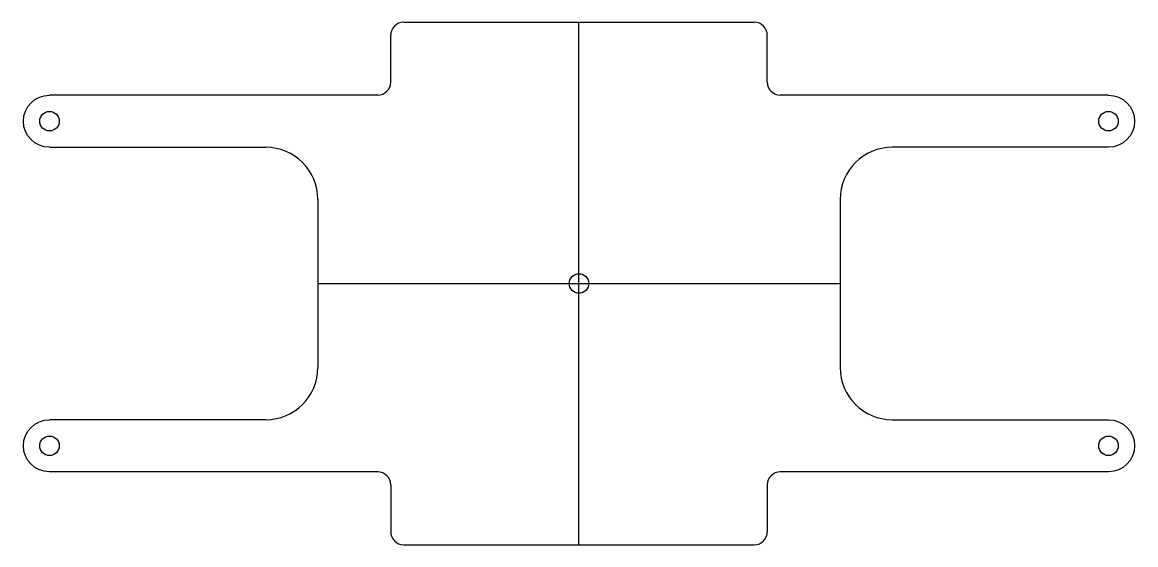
# Model space of a CAD drawing. Header units: millimetres. Extents: x -85 to 85, y -40 to 40.
import ezdxf

# ---------------------------------------------------------------- set-up
doc = ezdxf.new("R2010")
doc.units = ezdxf.units.MM
doc.layers.get('0').update_dxf_attribs({"linetype": 'CONTINUOUS'})

msp = doc.modelspace()

# ---------------------------------------------------------------- linework, layer by layer
for p, q in [((-26.9, 40.08), (26.9, 40.08)), ((0, -40.08), (0, 40.08)), ((-28.9, 30.9), (-28.9, 38.08)), ((28.9, 30.9), (28.9, 38.08)), ((-30.9, 28.9), (-81.27, 28.9)), ((81.27, 28.9), (30.9, 28.9)), ((-81.27, 20.9), (-48.08, 20.9)), ((81.27, 20.9), (48.08, 20.9)), ((-40.08, 12.9), (-40.08, -12.9)), ((40.08, 12.9), (40.08, -12.9)), ((-40.08, 0), (40.08, 0)), ((-48.08, -20.9), (-81.27, -20.9)), ((48.08, -20.9), (81.27, -20.9)), ((-30.9, -28.9), (-81.27, -28.9)), ((81.27, -28.9), (30.9, -28.9)), ((-28.9, -30.9), (-28.9, -38.08)), ((28.9, -30.9), (28.9, -38.08)), ((-26.9, -40.08), (26.9, -40.08))]:
    msp.add_line(p, q)
for centre in [(-81.27, 24.9), (81.27, 24.9), (0, 0), (-81.27, -24.9), (81.27, -24.9)]:
    msp.add_circle(centre, 1.5)
for centre, radius, start, end in [((-26.9, 38.08), 2, 90, 180), ((26.9, 38.08), 2, 0, 90), ((-30.9, 30.9), 2, -90, 0), ((30.9, 30.9), 2, 180, 270), ((-48.08, 12.9), 8, 0, 90), ((48.08, 12.9), 8, 90, 180), ((-48.08, -12.9), 8, 270, 360), ((48.08, -12.9), 8, 180, 270), ((-30.9, -30.9), 2, 0, 90), ((30.9, -30.9), 2, 90, 180), ((-26.9, -38.08), 2, 180, 270), ((26.9, -38.08), 2, 270, 360)]:
    msp.add_arc(centre, radius, start, end)
at = {"extrusion": (0, 0, -1)}
for centre, start, end in [((81.27, 24.9), -90, 90), ((-81.27, 24.9), 90, 270), ((81.27, -24.9), -90, 90), ((-81.27, -24.9), 90, 270)]:
    msp.add_arc(centre, 4, start, end, dxfattribs=at)

doc.saveas('drawing.dxf')
